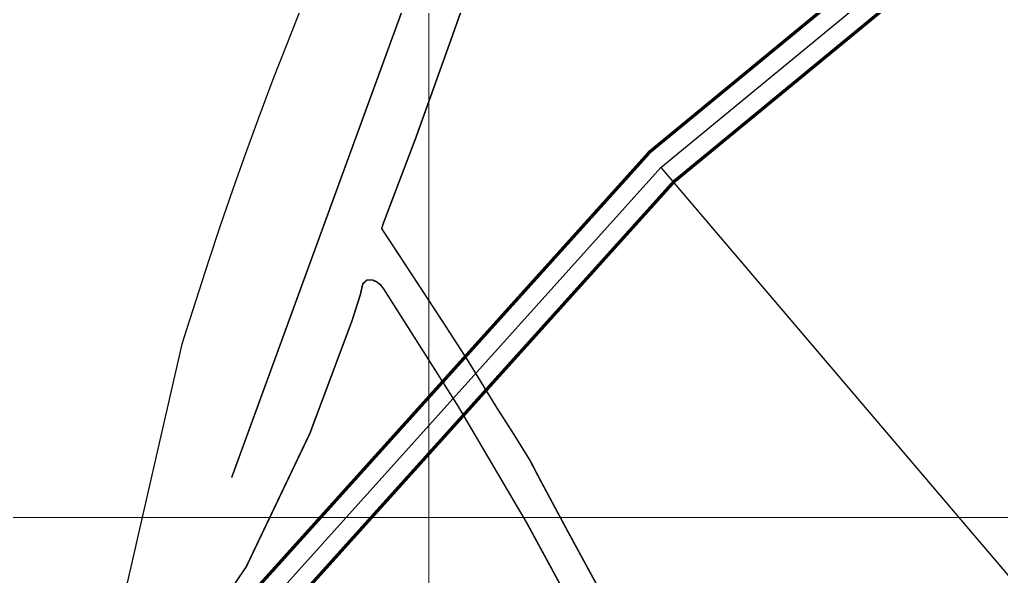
# Model space of a CAD drawing. Header units: millimetres. Extents: x 37412591 to 74834139, y 4258245 to 8527567.
# Drawn here: x 37414392.8 to 37414650, y 4261484.6 to 4261630.4 of the extents above; entities that cross this region are included whole.
import ezdxf

# ---------------------------------------------------------------- set-up
doc = ezdxf.new("R2010")
doc.units = ezdxf.units.MM
doc.layers.add('6号煤底板等高线', color=7, linetype='Continuous')
doc.layers.add('DLSS', color=4, linetype='Continuous')
doc.layers.add('保安煤柱线', color=1, linetype='线圈线（保安煤柱线） ----0-----0----0-----0----0-----0--', lineweight=30)
doc.linetypes.add('FENCELINE1', pattern='A,6.35,-2.54,[133,ltypeshp.shx,S=2.54,R=0,X=-2.54,Y=0],-2.54,25.4', length=36.83)
doc.linetypes.add('线圈线（保安煤柱线） ----0-----0----0-----0----0-----0--', pattern='A,14.5,-2,[133,ltypeshp.shx,S=0.5,R=0,X=0,Y=0],-3,25.4', length=44.9)

msp = doc.modelspace()

# ---------------------------------------------------------------- linework, layer by layer
at = {"linetype": 'ByBlock', "lineweight": 20}
for p, q in [((37414500, 4258300.88, 4910.12), (37414500, 4263462.94, 4910.12)), ((37416981.26, 4261500, 4910.12), (37412646.51, 4261500, 4910.12))]:
    msp.add_line(p, q, dxfattribs=at)
at = {"color": 1, "lineweight": 100, "ltscale": 10, "elevation": 1295.67}
msp.add_lwpolyline([(37413633.92, 4261260.19), (37413509.14, 4261408.06), (37414990.14, 4262673.74), (37415123.6, 4262517.44), (37414883.13, 4262194.51), (37414963.55, 4262099.32), (37414980.5, 4261829.13), (37414834.97, 4261709.37), (37414754.59, 4261757.6), (37414557.63, 4261595.53), (37414091.19, 4261078.21), (37413948.29, 4261167.05), (37413786.59, 4261178.42), (37413633.92, 4261260.19)], dxfattribs=at)
at = {"color": 3, "lineweight": 100, "ltscale": 10}
msp.add_polyline3d([(37413501.52, 4261401.53, 0), (37413627.52, 4261252.28, 1276.58), (37413783.75, 4261168.59, 1276.58), (37413945.12, 4261157.25, 1276.58), (37414093.01, 4261065.3, 20.79), (37414564.56, 4261588.28, -1731.01), (37414755.49, 4261745.4, 0), (37414835.87, 4261697.17, 0), (37414990.8, 4261824.65, 0), (37414973.33, 4262103.25, 0)], dxfattribs=at)
at = {"layer": '6号煤底板等高线', "elevation": 3681.95}
msp.add_lwpolyline([(37414404.8, 4261411.99), (37414435.4, 4261545.4), (37414435.94, 4261547.17), (37414438.94, 4261556.7), (37414442.36, 4261567.24), (37414445.35, 4261576.19), (37414448.75, 4261586.08), (37414451.99, 4261595.16), (37414455.3, 4261604.22), (37414459.28, 4261614.78), (37414463.05, 4261624.5), (37414467.37, 4261635.43)], dxfattribs=at)
at = {"layer": 'DLSS', "linetype": 'Continuous', "elevation": 3568.18, "flags": 128}
for points in [[(37414501.57, 4261656.06, 0.4, 0.4, 0), (37414448.36, 4261510.47, 0, 0, 0)], [(37414514.27, 4261648.96, 0.4, 0.4, 0), (37414506.06, 4261625.79, 0.4, 0.4, 0), (37414496.57, 4261599.34, 0.4, 0.4, 0), (37414488.13, 4261577.13, 0.4, 0.4, 0), (37414487.66, 4261575.67, 0.4, 0.4, 0), (37414492.02, 4261569.06, 0.4, 0.4, 0), (37414504.19, 4261550.48, 0.4, 0.4, 0), (37414504.19, 4261550.48, 0.4, 0.4, 0), (37414504.19, 4261550.48, 0.4, 0.4, 0), (37414510.25, 4261541.1, 0.4, 0.4, 0), (37414517.77, 4261528.85, 0.4, 0.4, 0), (37414522.36, 4261521.69, 0.4, 0.4, 0), (37414526.62, 4261514.81, 0.4, 0.4, 0), (37414528.93, 4261510.35, 0.4, 0.4, 0), (37414536.54, 4261496.17, 0.4, 0.4, 0), (37414545.9, 4261478.99, 0.4, 0.4, 0)], [(37414514.27, 4261648.95, 0.4, 0.4, 0), (37414506.07, 4261625.79, 0.4, 0.4, 0), (37414496.58, 4261599.33, 0.4, 0.4, 0), (37414488.13, 4261577.12, 0.4, 0.4, 0), (37414487.67, 4261575.66, 0.4, 0.4, 0), (37414492.02, 4261569.05, 0.4, 0.4, 0), (37414504.2, 4261550.47, 0.4, 0.4, 0), (37414504.2, 4261550.47, 0.4, 0.4, 0), (37414504.2, 4261550.47, 0.4, 0.4, 0), (37414510.26, 4261541.1, 0.4, 0.4, 0), (37414517.78, 4261528.84, 0.4, 0.4, 0), (37414522.37, 4261521.68, 0.4, 0.4, 0), (37414526.63, 4261514.8, 0.4, 0.4, 0), (37414528.94, 4261510.34, 0.4, 0.4, 0), (37414536.54, 4261496.17, 0.4, 0.4, 0), (37414545.91, 4261478.98, 0.4, 0.4, 0)]]:
    msp.add_lwpolyline(points, format="xyseb", dxfattribs=at)
at = {"layer": 'DLSS', "linetype": 'Continuous', "const_width": 0.4, "elevation": 3568.18, "flags": 128}
for points in [[(37414542.41, 4261467.83), (37414525.73, 4261498.51), (37414507.65, 4261529.23), (37414488.3, 4261559.7), (37414487.44, 4261560.89), (37414486.37, 4261561.72), (37414485.3, 4261562.19), (37414483.79, 4261562.19), (37414482.72, 4261561.21), (37414482.07, 4261558.37), (37414479.9, 4261551.53), (37414468.85, 4261522.03), (37414452.22, 4261487.2), (37414442.46, 4261472.63)], [(37414542.41, 4261467.82), (37414525.74, 4261498.5), (37414507.66, 4261529.22), (37414488.31, 4261559.69), (37414487.45, 4261560.88), (37414486.38, 4261561.71), (37414485.31, 4261562.19), (37414483.8, 4261562.19), (37414482.73, 4261561.21), (37414482.08, 4261558.36), (37414479.9, 4261551.52), (37414468.86, 4261522.02), (37414452.23, 4261487.2), (37414442.47, 4261472.62)]]:
    msp.add_lwpolyline(points, dxfattribs=at)
at = {"layer": '保安煤柱线', "color": 1, "linetype": 'FENCELINE1', "lineweight": 30, "ltscale": 2}
msp.add_line((37414560.8, 4261591.67, 3179.09), (37414727.72, 4261395.65, 3179.09), dxfattribs=at)
at = {"layer": '保安煤柱线', "color": 1, "linetype": 'FENCELINE1', "lineweight": 30, "ltscale": 2, "elevation": 1289.33}
msp.add_lwpolyline([(37413502.02, 4261408.57), (37413630.72, 4261256.24), (37413785.17, 4261173.5), (37413935.59, 4261162.93), (37413947.94, 4261162.06), (37414092.62, 4261071.24), (37414560.8, 4261591.67), (37414755.04, 4261751.5), (37414835.42, 4261703.27), (37414985.64, 4261826.89), (37414968.44, 4262101.28), (37414889.51, 4262194.71), (37415128.42, 4262515.55), (37414990.7, 4262680.78)], dxfattribs=at)

doc.saveas('drawing.dxf')
